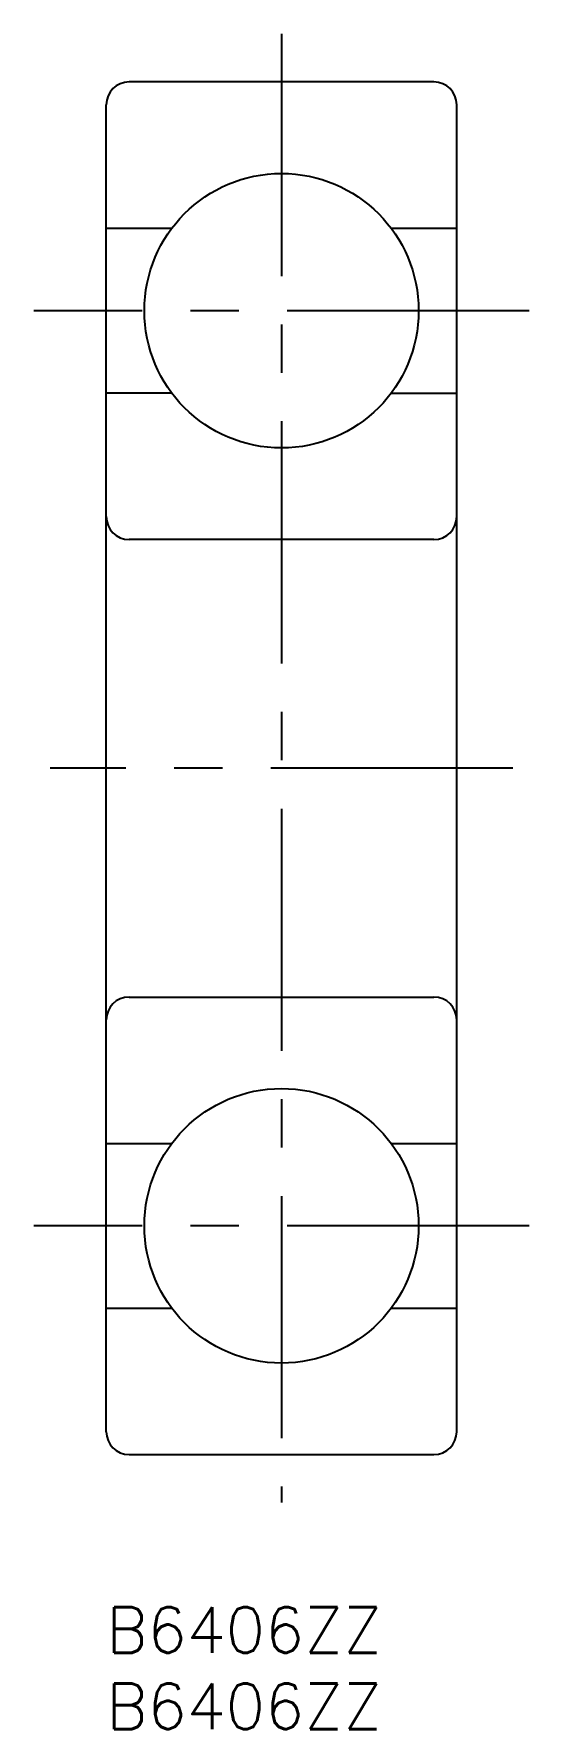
# Model space of a CAD drawing. Extents: x -5 to 28, y -8 to 103.
import ezdxf

# ---------------------------------------------------------------- set-up
doc = ezdxf.new("R2010")
doc.units = 0
doc.header["$LTSCALE"] = 0.5
doc.linetypes.add('CENTER', pattern=[50.8, 31.75, -6.35, 6.35, -6.35])
for name, color, linetype in [('MSM_CENTER', 1, 'CENTER'), ('MSM_CONTINUOUS', 7, 'CONTINUOUS'), ('MSM_PART_NUMBER', 7, 'CONTINUOUS')]:
    doc.layers.add(name, color=color, linetype=linetype)
doc.styles.get("Standard").update_dxf_attribs({"font": 'txt.shx', "height": 3, "bigfont": 'bigfont.shx'})

msp = doc.modelspace()

# ---------------------------------------------------------------- linework, layer by layer
at = {"layer": 'MSM_CENTER'}
for p, q in [((11.5, 103.15), (11.5, 6.85)), ((27.75, 85), (-4.75, 85)), ((26.68, 55), (-3.68, 55)), ((27.75, 25), (-4.75, 25))]:
    msp.add_line(p, q, dxfattribs=at)
at = {"layer": 'MSM_CONTINUOUS'}
for p, q in [((21.5, 100), (1.5, 100)), ((0, 11.5), (0, 98.5)), ((23, 11.5), (23, 98.5)), ((4.3, 90.4), (0, 90.4)), ((23, 90.4), (18.7, 90.4)), ((4.3, 79.6), (0, 79.6)), ((18.7, 79.6), (23, 79.6)), ((21.5, 70), (1.5, 70)), ((1.5, 40), (21.5, 40)), ((0, 30.4), (4.3, 30.4)), ((18.7, 30.4), (23, 30.4)), ((0, 19.6), (4.3, 19.6)), ((18.7, 19.6), (23, 19.6)), ((1.5, 10), (21.5, 10))]:
    msp.add_line(p, q, dxfattribs=at)
for centre in [(11.5, 85), (11.5, 25)]:
    msp.add_circle(centre, 9, dxfattribs=at)
for centre, start, end in [((1.5, 98.5), 90, 180), ((21.5, 98.5), 0, 90), ((1.5, 71.5), 180, 270), ((21.5, 71.5), 270, 0), ((1.5, 38.5), 90, 180), ((21.5, 38.5), 0, 90), ((1.5, 11.5), 180, 270), ((21.5, 11.5), 270, 0)]:
    msp.add_arc(centre, 1.5, start, end, dxfattribs=at)

# ---------------------------------------------------------------- texts
at = {"layer": 'MSM_PART_NUMBER'}
for p in [(0, -3), (0, -8)]:
    msp.add_text('B6406ZZ', height=3, dxfattribs=at).set_placement(p)

doc.saveas('drawing.dxf')
